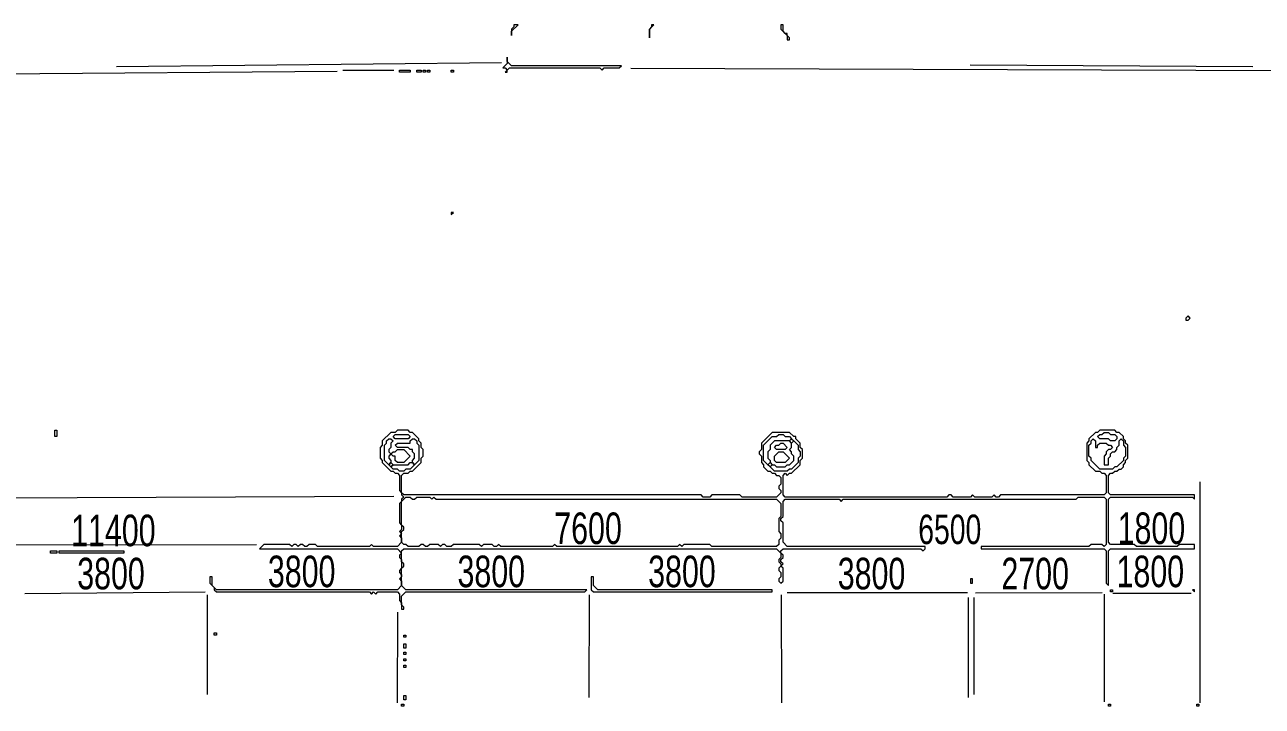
# Model space of a CAD drawing. Extents: x 10 to 1972, y 14 to 1392.
# Drawn here: x 948 to 1522, y 1076 to 1392 of the extents above; entities that cross this region are included whole.
import ezdxf

# ---------------------------------------------------------------- set-up
doc = ezdxf.new("R2010")
doc.units = 0
for name, color, linetype, lineweight in [('OCR_TEXT', 6, 'Continuous', 0), ('TRACE_CURVE', 6, 'Continuous', 0), ('TRACE_STRAIGHT', 5, 'Continuous', 0), ('TRACE_TEXT_SYMBOL', 6, 'Continuous', 0)]:
    doc.layers.add(name, color=color, linetype=linetype, lineweight=lineweight)
doc.styles.add('wqy-unicode', font='wqy-unicode.lff')

msp = doc.modelspace()

# ---------------------------------------------------------------- linework, layer by layer
at = {"layer": 'TRACE_CURVE', "color": 6}
for points in [[(1121, 1204), (1120, 1203), (1118, 1203), (1114, 1199), (1114, 1197), (1113, 1196), (1113, 1191), (1114, 1190), (1114, 1189), (1118, 1185), (1119, 1185), (1120, 1184), (1121, 1184), (1122, 1183), (1122, 1176), (1123, 1175), (1123, 1174), (1124, 1173), (1123, 1172), (1123, 1171), (1122, 1170), (1122, 1161), (1123, 1160), (1123, 1158), (1122, 1157), (1123, 1156), (1122, 1155), (1123, 1154), (1123, 1152), (1121, 1150), (1110, 1150), (1109, 1151), (1108, 1150), (1084, 1150), (1083, 1151), (1080, 1151), (1079, 1150), (1078, 1150), (1077, 1151), (1076, 1151), (1075, 1150), (1074, 1151), (1073, 1151), (1072, 1150), (1071, 1151), (1059, 1151), (1057, 1149), (1121, 1149), (1123, 1147), (1122, 1146), (1122, 1145), (1123, 1144), (1123, 1140), (1122, 1139), (1122, 1138), (1123, 1137), (1123, 1136), (1122, 1135), (1123, 1134), (1123, 1132), (1121, 1130), (1037, 1130), (1035, 1132), (1035, 1136)], [(1297, 1173), (1281, 1173), (1280, 1174), (1267, 1174), (1266, 1173), (1263, 1173), (1262, 1174), (1124, 1174), (1123, 1175), (1123, 1183), (1124, 1184), (1126, 1184), (1127, 1185), (1128, 1185), (1132, 1189), (1132, 1191), (1133, 1192), (1133, 1195), (1132, 1196), (1132, 1198), (1131, 1199), (1131, 1200), (1128, 1203), (1127, 1203), (1126, 1204), (1121, 1204)], [(1442, 1200), (1442, 1199), (1441, 1198), (1441, 1190), (1442, 1189), (1442, 1188), (1445, 1185), (1447, 1185), (1448, 1184), (1449, 1184), (1450, 1183), (1450, 1175), (1449, 1174), (1401, 1174), (1400, 1173), (1399, 1173), (1398, 1174), (1397, 1173), (1389, 1173), (1388, 1174), (1387, 1173), (1379, 1173), (1378, 1174), (1377, 1174), (1376, 1173), (1301, 1173), (1300, 1174), (1300, 1183), (1301, 1184), (1302, 1183), (1303, 1184), (1304, 1184), (1308, 1188), (1308, 1190), (1309, 1191), (1309, 1195), (1308, 1196), (1308, 1198), (1306, 1200), (1306, 1201), (1305, 1201), (1303, 1203), (1295, 1203), (1290, 1198), (1290, 1195), (1289, 1194), (1289, 1193), (1290, 1192), (1290, 1189), (1291, 1188), (1291, 1187), (1293, 1185), (1294, 1185), (1295, 1184), (1296, 1184), (1297, 1183), (1298, 1183), (1299, 1182), (1299, 1179), (1298, 1178), (1298, 1177), (1299, 1176), (1299, 1175), (1297, 1173)], [(1299, 1162), (1299, 1163), (1300, 1164), (1300, 1171), (1301, 1172), (1326, 1172), (1327, 1171), (1328, 1172), (1436, 1172), (1437, 1173), (1449, 1173), (1450, 1172), (1450, 1151), (1449, 1150), (1448, 1151), (1443, 1151), (1442, 1150), (1392, 1150), (1392, 1149), (1449, 1149), (1450, 1148), (1450, 1133), (1451, 1132), (1451, 1148), (1452, 1149), (1491, 1149), (1491, 1151), (1484, 1151), (1483, 1150), (1464, 1150), (1463, 1151), (1452, 1151), (1451, 1152), (1451, 1172), (1452, 1173), (1490, 1173), (1491, 1172), (1491, 1174), (1452, 1174), (1451, 1175), (1451, 1183), (1452, 1184), (1453, 1184), (1454, 1185), (1455, 1185), (1456, 1186), (1457, 1186), (1458, 1187), (1458, 1188), (1459, 1189), (1459, 1190), (1460, 1191), (1460, 1197), (1459, 1198), (1459, 1199), (1458, 1200), (1458, 1201), (1456, 1203), (1455, 1203), (1454, 1204), (1447, 1204), (1446, 1203), (1445, 1203), (1442, 1200)], [(1035, 1136), (1034, 1136), (1034, 1133), (1036, 1131), (1036, 1130), (1037, 1129), (1108, 1129), (1109, 1128), (1110, 1129), (1111, 1128), (1112, 1129), (1121, 1129), (1122, 1128), (1122, 1125), (1123, 1124), (1123, 1121), (1124, 1121), (1124, 1122), (1123, 1123), (1123, 1127), (1125, 1129), (1208, 1129), (1209, 1130), (1125, 1130), (1123, 1132), (1123, 1140), (1124, 1141), (1124, 1142), (1123, 1143), (1123, 1148), (1124, 1149), (1297, 1149), (1299, 1147), (1299, 1145), (1298, 1144), (1298, 1143), (1299, 1142), (1299, 1141), (1298, 1140), (1298, 1139), (1299, 1138), (1299, 1136), (1298, 1135), (1298, 1134), (1299, 1133), (1300, 1134), (1300, 1140), (1299, 1141), (1300, 1142), (1299, 1143), (1299, 1144), (1300, 1145), (1300, 1146), (1299, 1147), (1299, 1148), (1300, 1149), (1364, 1149), (1365, 1148), (1366, 1149), (1366, 1150), (1302, 1150), (1300, 1152), (1300, 1161), (1299, 1162)]]:
    msp.add_lwpolyline(points, dxfattribs=at)
for points in [[(1119, 1201), (1120, 1202), (1126, 1202), (1127, 1201), (1126, 1200), (1120, 1200)], [(1297, 1201), (1298, 1202), (1300, 1202), (1301, 1201), (1303, 1201), (1304, 1200), (1303, 1199), (1296, 1199), (1294, 1197), (1294, 1195), (1293, 1194), (1293, 1191), (1294, 1190), (1294, 1189), (1293, 1188), (1291, 1190), (1291, 1197), (1295, 1201)], [(1448, 1202), (1449, 1203), (1451, 1203), (1452, 1202), (1454, 1202), (1455, 1201), (1455, 1200), (1454, 1199), (1452, 1199), (1451, 1200), (1447, 1200), (1446, 1201), (1447, 1202)], [(1116, 1199), (1117, 1200), (1118, 1200), (1119, 1199), (1118, 1198), (1118, 1196), (1117, 1195), (1117, 1194), (1118, 1193), (1117, 1192), (1117, 1191), (1118, 1190), (1118, 1189), (1117, 1188), (1115, 1190), (1115, 1197), (1116, 1198)], [(1120, 1194), (1121, 1195), (1124, 1195), (1127, 1192), (1124, 1189), (1121, 1189), (1120, 1190), (1120, 1192), (1119, 1192), (1118, 1193), (1119, 1194)], [(1127, 1199), (1128, 1200), (1129, 1200), (1130, 1199), (1130, 1198), (1131, 1197), (1131, 1190), (1129, 1188), (1128, 1189), (1128, 1190), (1129, 1191), (1129, 1193), (1128, 1194), (1128, 1195), (1127, 1195), (1126, 1196), (1121, 1196), (1120, 1197), (1121, 1198), (1127, 1198)], [(1304, 1198), (1305, 1199), (1307, 1197), (1307, 1195), (1308, 1194), (1308, 1192), (1307, 1191), (1307, 1189), (1304, 1186), (1303, 1186), (1302, 1185), (1296, 1185), (1294, 1187), (1295, 1188), (1296, 1188), (1297, 1187), (1301, 1187), (1302, 1188), (1303, 1188), (1305, 1190), (1305, 1192), (1304, 1193), (1304, 1194), (1303, 1195), (1304, 1196)], [(1298, 1197), (1299, 1198), (1300, 1198), (1302, 1196), (1301, 1195), (1297, 1195), (1296, 1196), (1297, 1197)], [(1303, 1199), (1304, 1200), (1305, 1199), (1304, 1198)], [(1443, 1199), (1444, 1200), (1445, 1199), (1445, 1196), (1446, 1196), (1446, 1197), (1447, 1198), (1450, 1198), (1451, 1197), (1452, 1197), (1453, 1196), (1452, 1195), (1451, 1195), (1450, 1194), (1450, 1193), (1449, 1192), (1449, 1188), (1451, 1188), (1451, 1191), (1452, 1192), (1452, 1193), (1453, 1194), (1454, 1194), (1455, 1195), (1455, 1196), (1456, 1197), (1456, 1199), (1457, 1200), (1458, 1199), (1458, 1197), (1459, 1196), (1459, 1192), (1458, 1191), (1458, 1190), (1455, 1187), (1454, 1187), (1453, 1186), (1447, 1186), (1443, 1190), (1443, 1191), (1442, 1192), (1442, 1197), (1443, 1198)], [(1117, 1188), (1118, 1189), (1119, 1188), (1118, 1187)], [(1126, 1188), (1127, 1189), (1128, 1189), (1129, 1188), (1127, 1186), (1125, 1186), (1124, 1185), (1122, 1185), (1121, 1186), (1119, 1186), (1118, 1187), (1119, 1188)], [(1293, 1188), (1294, 1189), (1295, 1188), (1294, 1187)], [(1298, 1194), (1300, 1194), (1303, 1191), (1301, 1189), (1297, 1189), (1296, 1190), (1296, 1192)], [(1125, 1173), (1127, 1173), (1128, 1172), (1129, 1172), (1130, 1173), (1136, 1173), (1137, 1172), (1138, 1173), (1139, 1172), (1297, 1172), (1299, 1170), (1299, 1164), (1298, 1163), (1298, 1157), (1299, 1156), (1299, 1154), (1298, 1153), (1298, 1151), (1297, 1150), (1267, 1150), (1266, 1151), (1254, 1151), (1253, 1150), (1252, 1151), (1251, 1150), (1195, 1150), (1194, 1151), (1193, 1150), (1169, 1150), (1168, 1151), (1167, 1150), (1166, 1150), (1165, 1151), (1161, 1151), (1160, 1150), (1159, 1151), (1147, 1151), (1146, 1150), (1144, 1150), (1143, 1151), (1142, 1151), (1141, 1150), (1140, 1151), (1136, 1151), (1135, 1150), (1134, 1150), (1133, 1151), (1132, 1151), (1131, 1150), (1126, 1150), (1125, 1151), (1124, 1151), (1123, 1152), (1123, 1157), (1124, 1158), (1124, 1159), (1123, 1160), (1123, 1171)]]:
    msp.add_lwpolyline(points, close=True, dxfattribs=at)
at = {"layer": 'TRACE_STRAIGHT', "color": 5}
for p, q in [((990.61, 1372.64), (1169.38, 1374.47)), ((1386.87, 1373.4), (1518.13, 1372.66)), ((895.61, 1368.98), (1093.13, 1370.54)), ((1095.62, 1370.95), (1119.38, 1370.99)), ((1229.38, 1371.84), (1636.13, 1370.47)), ((1493.6, 1077.62), (1493.68, 1180.13)), ((860.63, 1172.25), (1119.39, 1173.37)), ((860.62, 1150.74), (1055.63, 1150.99)), ((948.12, 1128.21), (1031.87, 1129.12)), ((1032.85, 1081.37), (1032.89, 1127.63)), ((1210.1, 1080.12), (1210.18, 1127.63)), ((1299.21, 1127.63), (1299.24, 1077.63)), ((1301.87, 1128.78), (1385.62, 1128.66)), ((1386.04, 1080.12), (1386.12, 1126.38)), ((1388.58, 1126.38), (1388.62, 1081.37)), ((1389.38, 1128.62), (1448.13, 1128.71)), ((1449, 1128), (1449, 1078)), ((1453.12, 1128.39), (1489.38, 1128.39)), ((1121.05, 1077.62), (1121.2, 1119.69))]:
    msp.add_line(p, q, dxfattribs=at)
at = {"layer": 'TRACE_TEXT_SYMBOL', "color": 6}
for points in [[(1175, 1392), (1175, 1391), (1174, 1390), (1174, 1387), (1174, 1389), (1177, 1392)], [(1239, 1392), (1239, 1391), (1238, 1390), (1238, 1386), (1238, 1390), (1240, 1392)], [(1299, 1392), (1299, 1390), (1302, 1387), (1302, 1385), (1303, 1385), (1303, 1386), (1302, 1387), (1302, 1388), (1301, 1388), (1300, 1389), (1300, 1392)], [(1172, 1377), (1172, 1374), (1170, 1372), (1171, 1372), (1172, 1371), (1171, 1370), (1172, 1370), (1172, 1371), (1173, 1372), (1215, 1372), (1216, 1371), (1217, 1372), (1224, 1372), (1225, 1373), (1174, 1373), (1172, 1375)], [(1122, 1371), (1127, 1371), (1127, 1370), (1122, 1370)], [(1130, 1371), (1132, 1371), (1132, 1370), (1130, 1370)], [(1133, 1371), (1134, 1371), (1134, 1370), (1133, 1370)], [(1135, 1371), (1136, 1371), (1136, 1370), (1135, 1370)], [(1146, 1371), (1147, 1371), (1147, 1370), (1146, 1370)], [(1146, 1305), (1146, 1304), (1147, 1305)], [(1488, 1257), (1487, 1256), (1487, 1255), (1488, 1255), (1489, 1256)], [(962, 1204), (963, 1204), (963, 1201), (962, 1201)], [(960, 1148), (963, 1148), (963, 1147), (960, 1147)], [(964, 1148), (994, 1148), (994, 1147), (964, 1147)], [(1211, 1136), (1211, 1130), (1212, 1129), (1295, 1129), (1295, 1130), (1214, 1130), (1212, 1132), (1212, 1136)], [(1387, 1135), (1387, 1133), (1388, 1133), (1388, 1135)], [(1452, 1130), (1453, 1130), (1453, 1129), (1452, 1129)], [(1490, 1130), (1491, 1129), (1491, 1130)], [(1036, 1110), (1037, 1110), (1037, 1109), (1036, 1109)], [(1124, 1109), (1125, 1109), (1125, 1108), (1124, 1108)], [(1124, 1105), (1125, 1105), (1125, 1103), (1124, 1103)], [(1124, 1101), (1125, 1101), (1125, 1100), (1124, 1100)], [(1124, 1098), (1125, 1098), (1125, 1097), (1124, 1097)], [(1124, 1095), (1125, 1095), (1125, 1094), (1124, 1094)], [(1124, 1081), (1125, 1081), (1125, 1079), (1124, 1079)], [(1123, 1077), (1124, 1077), (1124, 1076), (1123, 1076)], [(1451, 1077), (1452, 1077), (1452, 1076), (1451, 1076)], [(1492, 1077), (1493, 1077), (1493, 1076), (1492, 1076)]]:
    msp.add_lwpolyline(points, close=True, dxfattribs=at)

# ---------------------------------------------------------------- texts
at = {"layer": 'OCR_TEXT', "color": 6, "style": 'wqy-unicode', "width": 0.72}
for s, height, p in [('7600', 14.642, (1193.83, 1151.2)), ('1800', 14.642, (1455.31, 1151.2)), ('11400', 14.642, (969.6, 1150.2)), ('6500', 13.666, (1362.77, 1151.18)), ('3800', 14.642, (972.41, 1130.2)), ('3800', 14.642, (1060.91, 1131.2)), ('3800', 14.642, (1148.91, 1131.2)), ('3800', 14.642, (1237.41, 1131.2)), ('3800', 14.642, (1325.41, 1130.2)), ('2700', 14.642, (1401.37, 1130.2)), ('1800', 14.642, (1454.81, 1131.2))]:
    msp.add_text(s, height=height, dxfattribs=at).set_placement(p)

doc.saveas('drawing.dxf')
